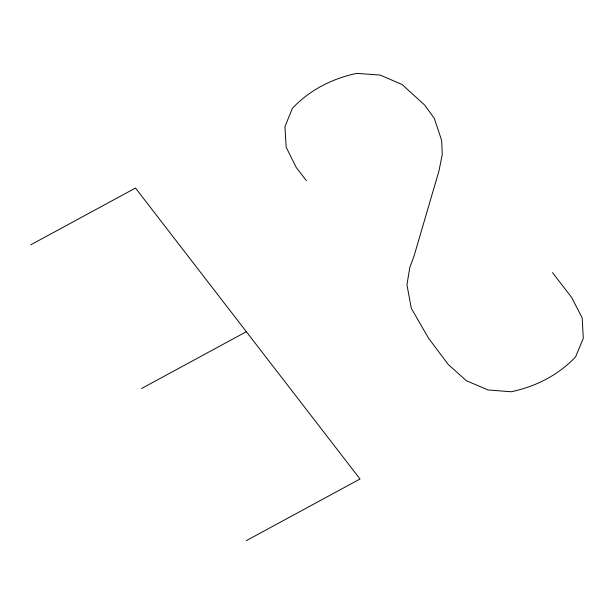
<?xml version="1.0" encoding="UTF-8"?>
<svg xmlns="http://www.w3.org/2000/svg" width="614" height="614" viewBox="0 0 614 614"><rect width="100%" height="100%" fill="white"/><g stroke="black" fill="none" stroke-linecap="round" stroke-linejoin="round"><path stroke-width="0.92" d="M30.7 244.848L135.487 188.045L360.019 479.012L246.36 540.627M141.565 388.508L246.344 331.706M552.493 272.631L571.711 297.537L582.187 317.937L583.3 338.352L575.594 356.834A142.356 119.799 22.3 0 1 511.17 391.755L488.107 389.959L466.341 380.726L448.228 364.47L428.511 338.153L411.28 308.243L406.952 284.796L409.768 267.574L413.974 256.322L438.941 171.014L442.257 154.636L441.658 140.391L434.29 118.31L424.635 105.04L402.04 84.486L380.12 75.061L356.857 73.373A142.356 119.799 22.3 0 0 292.425 108.302L284.927 126.661L286.193 147.283L296.301 167.591L306.371 180.646"/></g></svg>
